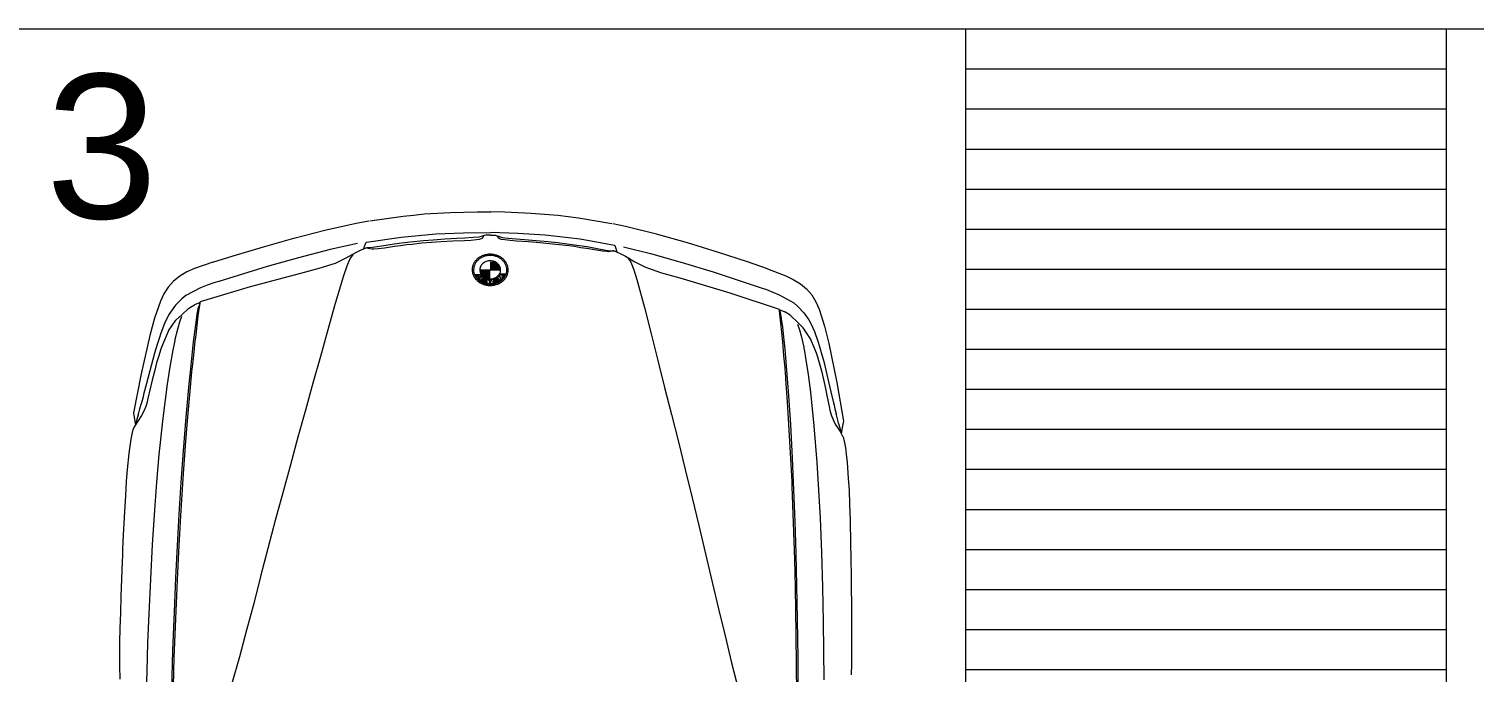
# Model space of a CAD drawing. Header units: inches. Extents: x 13 to 261, y -112 to -47.
# Drawn here: x 51.012 to 54.62, y -95.333 to -93.727 of the extents above; entities that cross this region are included whole.
import ezdxf

# ---------------------------------------------------------------- set-up
doc = ezdxf.new("R2010")
doc.units = ezdxf.units.IN
doc.header["$MEASUREMENT"] = 0
for name, color, linetype, lineweight in [('AUTOS', 6, 'Continuous', 20), ('CAJONES', 3, 'Continuous', 20), ('TEXTOS', 124, 'Continuous', 30)]:
    doc.layers.add(name, color=color, linetype=linetype, lineweight=lineweight)
doc.styles.add('TEXTOS', font='ARIALUNI.TTF', dxfattribs={"height": 0.36})

msp = doc.modelspace()

# ---------------------------------------------------------------- linework, layer by layer
at = {"layer": 'AUTOS', "linetype": 'Continuous'}
for p, q in [((51.7508, -94.2296), (51.829, -94.212)), ((51.829, -94.212), (51.8606, -94.2064)), ((51.8631, -94.2059), (51.9462, -94.1944)), ((51.9462, -94.1944), (51.9723, -94.1918)), ((51.9723, -94.1918), (51.9983, -94.1891)), ((51.9983, -94.1891), (52.0648, -94.1854)), ((52.0648, -94.1854), (52.1314, -94.1837)), ((52.1314, -94.1837), (52.1654, -94.1841)), ((52.1994, -94.1845), (52.1654, -94.1841)), ((52.2658, -94.1878), (52.1994, -94.1845)), ((52.3323, -94.1931), (52.2658, -94.1878)), ((52.3582, -94.1964), (52.3323, -94.1931)), ((52.3842, -94.1998), (52.3582, -94.1964)), ((52.467, -94.2133), (52.3842, -94.1998)), ((52.501, -94.2202), (52.4695, -94.2138)), ((51.5973, -94.2707), (51.673, -94.2491)), ((51.673, -94.2491), (51.7508, -94.2296)), ((51.8549, -94.2598), (51.9411, -94.2469)), ((51.9411, -94.2469), (52.0282, -94.2389)), ((52.0505, -94.2522), (52.021, -94.2544)), ((52.0282, -94.2389), (52.0967, -94.2358)), ((52.0801, -94.2506), (52.0505, -94.2522)), ((52.1006, -94.2493), (52.0801, -94.2506)), ((52.0967, -94.2358), (52.1647, -94.2351)), ((52.1211, -94.2481), (52.1006, -94.2493)), ((52.1155, -94.2545), (52.129, -94.2532)), ((52.1351, -94.2467), (52.1211, -94.2481)), ((52.129, -94.2532), (52.137, -94.2523)), ((52.1411, -94.2453), (52.1351, -94.2467)), ((52.137, -94.2523), (52.1421, -94.2503)), ((52.1441, -94.2443), (52.1411, -94.2453)), ((52.1421, -94.2503), (52.1456, -94.2484)), ((52.1456, -94.2439), (52.1441, -94.2443)), ((52.1466, -94.2439), (52.1456, -94.2439)), ((52.1456, -94.2484), (52.1461, -94.2464)), ((52.1491, -94.2429), (52.1461, -94.2439)), ((52.1461, -94.2464), (52.1466, -94.2454)), ((52.1466, -94.2444), (52.1466, -94.2439)), ((52.1466, -94.2454), (52.1466, -94.2444)), ((52.1527, -94.242), (52.1491, -94.2429)), ((52.1562, -94.242), (52.1527, -94.242)), ((52.1607, -94.242), (52.1562, -94.242)), ((52.1647, -94.2421), (52.1607, -94.242)), ((52.2327, -94.2374), (52.1647, -94.2351)), ((52.1647, -94.2421), (52.1687, -94.2421)), ((52.1687, -94.2421), (52.1732, -94.2422)), ((52.1732, -94.2422), (52.1767, -94.2422)), ((52.1767, -94.2422), (52.1801, -94.2433)), ((52.1801, -94.2433), (52.1831, -94.2443)), ((52.1826, -94.2448), (52.1826, -94.2443)), ((52.1826, -94.2443), (52.1836, -94.2443)), ((52.1826, -94.2458), (52.1826, -94.2448)), ((52.1831, -94.2468), (52.1826, -94.2458)), ((52.1836, -94.2488), (52.1831, -94.2468)), ((52.1836, -94.2443), (52.1851, -94.2448)), ((52.1871, -94.2509), (52.1836, -94.2488)), ((52.1851, -94.2448), (52.1881, -94.2459)), ((52.192, -94.2529), (52.1871, -94.2509)), ((52.1881, -94.2459), (52.1941, -94.2475)), ((52.2, -94.254), (52.192, -94.2529)), ((52.1941, -94.2475), (52.2081, -94.2491)), ((52.2135, -94.2557), (52.2, -94.254)), ((52.2081, -94.2491), (52.2286, -94.2509)), ((52.2286, -94.2509), (52.249, -94.2526)), ((52.3012, -94.2423), (52.2327, -94.2374)), ((52.249, -94.2526), (52.2785, -94.255)), ((52.3881, -94.2523), (52.3012, -94.2423)), ((52.4739, -94.2674), (52.3881, -94.2523)), ((52.5787, -94.2396), (52.501, -94.2202)), ((52.656, -94.2611), (52.5787, -94.2396)), ((51.522, -94.2933), (51.5973, -94.2707)), ((51.7642, -94.2777), (51.6849, -94.2983)), ((51.8324, -94.2629), (51.7642, -94.2777)), ((51.8271, -94.2865), (51.8029, -94.2997)), ((51.821, -94.2899), (51.8129, -94.3008)), ((51.8402, -94.2797), (51.8271, -94.2865)), ((51.8553, -94.2738), (51.8402, -94.2797)), ((51.8475, -94.2768), (51.8524, -94.2633)), ((51.8524, -94.2633), (51.8534, -94.2613)), ((51.8534, -94.2613), (51.8549, -94.2598)), ((51.8553, -94.2738), (51.8558, -94.2738)), ((51.8573, -94.2739), (51.8553, -94.2738)), ((51.8558, -94.2738), (51.8573, -94.2739)), ((51.8633, -94.2734), (51.8573, -94.2739)), ((51.8573, -94.2739), (51.8592, -94.2744)), ((51.8592, -94.2744), (51.8632, -94.2749)), ((51.8632, -94.2749), (51.8687, -94.276)), ((51.8758, -94.2721), (51.8633, -94.2734)), ((51.8687, -94.276), (51.8732, -94.2761)), ((51.8732, -94.2761), (51.8842, -94.2752)), ((51.8978, -94.2689), (51.8758, -94.2721)), ((51.8842, -94.2752), (51.8993, -94.2734)), ((51.9234, -94.2647), (51.8978, -94.2689)), ((51.8993, -94.2734), (51.9248, -94.2697)), ((51.9489, -94.2615), (51.9234, -94.2647)), ((51.9248, -94.2697), (51.9398, -94.2679)), ((51.9398, -94.2679), (51.9544, -94.2655)), ((51.9729, -94.2588), (51.9489, -94.2615)), ((51.9544, -94.2655), (51.9689, -94.2642)), ((51.9689, -94.2642), (51.9929, -94.2615)), ((51.997, -94.2561), (51.9729, -94.2588)), ((51.9929, -94.2615), (52.0169, -94.2598)), ((52.021, -94.2544), (51.997, -94.2561)), ((52.0169, -94.2598), (52.041, -94.2581)), ((52.041, -94.2581), (52.07, -94.2564)), ((52.07, -94.2564), (52.0995, -94.2553)), ((52.0995, -94.2553), (52.1155, -94.2545)), ((52.2295, -94.2569), (52.2135, -94.2557)), ((52.259, -94.2587), (52.2295, -94.2569)), ((52.2879, -94.2611), (52.259, -94.2587)), ((52.2785, -94.255), (52.308, -94.2578)), ((52.3119, -94.2634), (52.2879, -94.2611)), ((52.308, -94.2578), (52.332, -94.2601)), ((52.3359, -94.2657), (52.3119, -94.2634)), ((52.332, -94.2601), (52.3559, -94.2634)), ((52.3598, -94.269), (52.3359, -94.2657)), ((52.3559, -94.2634), (52.3799, -94.2667)), ((52.3743, -94.2706), (52.3598, -94.269)), ((52.3888, -94.2733), (52.3743, -94.2706)), ((52.3799, -94.2667), (52.4053, -94.2705)), ((52.4038, -94.2755), (52.3888, -94.2733)), ((52.4292, -94.2798), (52.4038, -94.2755)), ((52.4053, -94.2705), (52.4308, -94.2753)), ((52.4442, -94.282), (52.4292, -94.2798)), ((52.4308, -94.2753), (52.4527, -94.2791)), ((52.4552, -94.2831), (52.4442, -94.282)), ((52.4527, -94.2791), (52.4652, -94.2808)), ((52.4597, -94.2832), (52.4552, -94.2831)), ((52.4652, -94.2823), (52.4597, -94.2832)), ((52.4652, -94.2808), (52.4712, -94.2813)), ((52.4692, -94.2818), (52.4652, -94.2823)), ((52.4712, -94.2813), (52.4692, -94.2818)), ((52.4727, -94.2813), (52.4712, -94.2813)), ((52.4712, -94.2813), (52.4732, -94.2813)), ((52.4732, -94.2813), (52.4727, -94.2813)), ((52.4732, -94.2813), (52.4881, -94.2875)), ((52.4754, -94.2689), (52.4739, -94.2674)), ((52.4763, -94.2709), (52.4754, -94.2689)), ((52.4809, -94.2845), (52.4763, -94.2709)), ((52.4881, -94.2875), (52.501, -94.2947)), ((52.4963, -94.2709), (52.5641, -94.2875)), ((52.5641, -94.2875), (52.6429, -94.3099)), ((52.7312, -94.2845), (52.656, -94.2611)), ((52.8059, -94.3089), (52.7312, -94.2845)), ((51.4251, -94.3256), (51.4065, -94.3339)), ((51.4713, -94.3092), (51.4251, -94.3256)), ((51.4713, -94.3092), (51.522, -94.2933)), ((51.6067, -94.3203), (51.4862, -94.3574)), ((51.6849, -94.2983), (51.6067, -94.3203)), ((51.7361, -94.3254), (51.69, -94.3373)), ((51.7763, -94.3124), (51.7361, -94.3254)), ((51.8029, -94.2997), (51.7763, -94.3124)), ((51.8052, -94.3197), (51.7969, -94.3436)), ((51.8129, -94.3008), (51.8052, -94.3197)), ((52.1636, -94.326), (52.1874, -94.3263)), ((52.1637, -94.3182), (52.1845, -94.3184)), ((52.1637, -94.3195), (52.1852, -94.3198)), ((52.1637, -94.3208), (52.1859, -94.3211)), ((52.1637, -94.3221), (52.1864, -94.3224)), ((52.1637, -94.3234), (52.1869, -94.3237)), ((52.1637, -94.3247), (52.1872, -94.325)), ((52.1638, -94.3091), (52.1721, -94.3092)), ((52.1638, -94.3104), (52.1754, -94.3105)), ((52.1638, -94.3117), (52.1777, -94.3119)), ((52.1638, -94.313), (52.1796, -94.3132)), ((52.1638, -94.3143), (52.1811, -94.3145)), ((52.1638, -94.3156), (52.1824, -94.3158)), ((52.1638, -94.3169), (52.1835, -94.3171)), ((52.501, -94.2947), (52.5249, -94.3085)), ((52.5071, -94.2982), (52.5149, -94.3094)), ((52.5149, -94.3094), (52.5221, -94.3284)), ((52.5249, -94.3085), (52.5512, -94.3218)), ((52.5512, -94.3218), (52.5911, -94.3358)), ((52.6429, -94.3099), (52.7206, -94.3339)), ((52.8562, -94.326), (52.8059, -94.3089)), ((52.8562, -94.326), (52.902, -94.3436)), ((51.3727, -94.357), (51.3595, -94.3718)), ((51.3884, -94.3447), (51.3727, -94.357)), ((51.4065, -94.3339), (51.3884, -94.3447)), ((51.4732, -94.3612), (51.4566, -94.367)), ((51.4862, -94.3574), (51.4732, -94.3612)), ((51.69, -94.3373), (51.564, -94.3713)), ((51.7969, -94.3436), (51.7761, -94.4129)), ((52.1242, -94.3398), (52.1374, -94.34)), ((52.1247, -94.3411), (52.1355, -94.3413)), ((52.1253, -94.3424), (52.1336, -94.3425)), ((52.126, -94.3437), (52.1317, -94.3438)), ((52.1267, -94.345), (52.1298, -94.3451)), ((52.1276, -94.3464), (52.129, -94.3464)), ((52.1285, -94.3477), (52.1302, -94.3477)), ((52.1286, -94.3459), (52.1387, -94.3391)), ((52.1348, -94.3528), (52.1286, -94.3459)), ((52.1295, -94.349), (52.1314, -94.349)), ((52.1306, -94.3503), (52.1326, -94.3503)), ((52.1318, -94.3516), (52.1338, -94.3516)), ((52.1331, -94.3529), (52.135, -94.3529)), ((52.1352, -94.3461), (52.1336, -94.3472)), ((52.1336, -94.3472), (52.136, -94.3498)), ((52.1341, -94.3477), (52.1367, -94.3478)), ((52.1346, -94.3542), (52.1557, -94.3545)), ((52.1347, -94.3464), (52.1355, -94.3465)), ((52.1376, -94.3488), (52.1352, -94.3461)), ((52.1353, -94.349), (52.1378, -94.3491)), ((52.136, -94.3498), (52.136, -94.3498)), ((52.1362, -94.3556), (52.1557, -94.3558)), ((52.1373, -94.3447), (52.1389, -94.3436)), ((52.14, -94.3476), (52.1373, -94.3447)), ((52.1377, -94.3283), (52.1896, -94.3289)), ((52.1378, -94.3452), (52.1404, -94.3452)), ((52.138, -94.3569), (52.1558, -94.3571)), ((52.1385, -94.3439), (52.1392, -94.3439)), ((52.1387, -94.3391), (52.1452, -94.3463)), ((52.1389, -94.3436), (52.1416, -94.3465)), ((52.139, -94.3465), (52.1416, -94.3465)), ((52.1395, -94.34), (52.1413, -94.34)), ((52.1397, -94.3296), (52.1636, -94.3299)), ((52.1398, -94.3309), (52.1636, -94.3312)), ((52.14, -94.3322), (52.1636, -94.3325)), ((52.14, -94.353), (52.1556, -94.3532)), ((52.1401, -94.3582), (52.1558, -94.3584)), ((52.1403, -94.3478), (52.1413, -94.3478)), ((52.1404, -94.3335), (52.1635, -94.3338)), ((52.1407, -94.3413), (52.1423, -94.3413)), ((52.1408, -94.3348), (52.1635, -94.3351)), ((52.1408, -94.3517), (52.1556, -94.3519)), ((52.1413, -94.3361), (52.1635, -94.3364)), ((52.1419, -94.3426), (52.1434, -94.3426)), ((52.142, -94.3374), (52.1635, -94.3377)), ((52.1425, -94.3595), (52.1558, -94.3597)), ((52.1428, -94.3387), (52.1635, -94.339)), ((52.1431, -94.3439), (52.1447, -94.344)), ((52.1437, -94.3401), (52.1635, -94.3403)), ((52.1443, -94.3453), (52.1463, -94.3453)), ((52.1448, -94.3414), (52.1635, -94.3416)), ((52.145, -94.3505), (52.1585, -94.3506)), ((52.1454, -94.3466), (52.1481, -94.3466)), ((52.1454, -94.3609), (52.1559, -94.361)), ((52.1458, -94.3492), (52.1535, -94.3493)), ((52.146, -94.3479), (52.1504, -94.3479)), ((52.1461, -94.3427), (52.1634, -94.3429)), ((52.1476, -94.344), (52.1634, -94.3442)), ((52.1489, -94.3622), (52.1559, -94.3623)), ((52.1495, -94.3453), (52.1634, -94.3455)), ((52.1519, -94.3467), (52.1634, -94.3468)), ((52.1551, -94.348), (52.1634, -94.3481)), ((52.1559, -94.3627), (52.1556, -94.3515)), ((52.1556, -94.3515), (52.1598, -94.3521)), ((52.1584, -94.3519), (52.1682, -94.352)), ((52.1598, -94.3521), (52.1599, -94.3566)), ((52.1598, -94.3532), (52.1613, -94.3533)), ((52.1598, -94.3545), (52.1608, -94.3546)), ((52.1599, -94.3566), (52.1618, -94.3521)), ((52.1599, -94.3558), (52.1602, -94.3559)), ((52.1633, -94.3556), (52.1602, -94.3632)), ((52.161, -94.3611), (52.1654, -94.3611)), ((52.1616, -94.3598), (52.1649, -94.3598)), ((52.1618, -94.3521), (52.1648, -94.3521)), ((52.1621, -94.3585), (52.1644, -94.3585)), ((52.1626, -94.3572), (52.1639, -94.3572)), ((52.1632, -94.3559), (52.1634, -94.3559)), ((52.1662, -94.3632), (52.1633, -94.3556)), ((52.1636, -94.3273), (52.1875, -94.3276)), ((52.1636, -94.3286), (52.1876, -94.3289)), ((52.1648, -94.3521), (52.1666, -94.3567)), ((52.1653, -94.3533), (52.1668, -94.3533)), ((52.1658, -94.3546), (52.1667, -94.3546)), ((52.1663, -94.3559), (52.1667, -94.3559)), ((52.1666, -94.3567), (52.1669, -94.3522)), ((52.1669, -94.3522), (52.1711, -94.3517)), ((52.1681, -94.3507), (52.1844, -94.3509)), ((52.1711, -94.3517), (52.1705, -94.3629)), ((52.1706, -94.3599), (52.1839, -94.36)), ((52.1706, -94.3612), (52.181, -94.3613)), ((52.1707, -94.3586), (52.1864, -94.3588)), ((52.1708, -94.356), (52.1903, -94.3562)), ((52.1708, -94.3573), (52.1885, -94.3575)), ((52.1709, -94.3547), (52.1878, -94.3549)), ((52.171, -94.3534), (52.1867, -94.3536)), ((52.1711, -94.3521), (52.1855, -94.3523)), ((52.1732, -94.3495), (52.1833, -94.3496)), ((52.1763, -94.3482), (52.1821, -94.3483)), ((52.1786, -94.347), (52.1813, -94.347)), ((52.1805, -94.3457), (52.1829, -94.3457)), ((52.1811, -94.3471), (52.184, -94.3449)), ((52.1887, -94.356), (52.1811, -94.3471)), ((52.1821, -94.3444), (52.1875, -94.3445)), ((52.1835, -94.3431), (52.1864, -94.3432)), ((52.184, -94.3449), (52.1899, -94.3473)), ((52.1846, -94.3418), (52.1866, -94.3419)), ((52.1856, -94.3406), (52.1875, -94.3406)), ((52.186, -94.3427), (52.188, -94.3399)), ((52.1899, -94.3473), (52.186, -94.3427)), ((52.1861, -94.3458), (52.1886, -94.3458)), ((52.1865, -94.3393), (52.2032, -94.3395)), ((52.1872, -94.338), (52.2037, -94.3382)), ((52.188, -94.3399), (52.1995, -94.3446)), ((52.1918, -94.3536), (52.1887, -94.356)), ((52.1936, -94.3522), (52.1888, -94.3502)), ((52.1888, -94.3502), (52.1918, -94.3536)), ((52.1894, -94.3471), (52.1897, -94.3471)), ((52.1895, -94.351), (52.1909, -94.351)), ((52.1897, -94.3406), (52.2027, -94.3408)), ((52.1901, -94.3549), (52.192, -94.3549)), ((52.1907, -94.3523), (52.1949, -94.3524)), ((52.1918, -94.3536), (52.1935, -94.3537)), ((52.193, -94.3419), (52.2022, -94.3421)), ((52.1974, -94.3477), (52.193, -94.3459)), ((52.193, -94.3459), (52.1961, -94.3495)), ((52.1961, -94.3495), (52.1936, -94.3522)), ((52.1941, -94.3472), (52.1962, -94.3472)), ((52.1947, -94.3511), (52.1961, -94.3511)), ((52.1952, -94.3485), (52.1983, -94.3485)), ((52.1959, -94.3498), (52.1972, -94.3498)), ((52.1963, -94.3433), (52.2015, -94.3434)), ((52.1995, -94.3446), (52.1974, -94.3477)), ((52.1977, -94.3472), (52.1992, -94.3472)), ((52.1986, -94.3459), (52.2001, -94.3459)), ((52.1995, -94.3446), (52.2009, -94.3446)), ((52.5221, -94.3284), (52.5298, -94.3525)), ((52.5298, -94.3525), (52.549, -94.4223)), ((52.5911, -94.3358), (52.6369, -94.3488)), ((52.6369, -94.3488), (52.762, -94.3859)), ((52.7206, -94.3339), (52.8401, -94.3738)), ((52.902, -94.3436), (52.9204, -94.3523)), ((52.9204, -94.3523), (52.9382, -94.3635)), ((51.3488, -94.3887), (51.3401, -94.4071)), ((51.3595, -94.3718), (51.3488, -94.3887)), ((51.4038, -94.3929), (51.3937, -94.4012)), ((51.4405, -94.3733), (51.4038, -94.3929)), ((51.564, -94.3713), (51.4396, -94.4088)), ((51.4566, -94.367), (51.4405, -94.3733)), ((52.154, -94.3636), (52.1724, -94.3638)), ((52.1602, -94.3632), (52.1559, -94.3627)), ((52.1605, -94.3624), (52.1659, -94.3624)), ((52.1705, -94.3629), (52.1662, -94.3632)), ((52.1705, -94.3625), (52.1775, -94.3626)), ((52.762, -94.3859), (52.8855, -94.4264)), ((52.8401, -94.3738), (52.8531, -94.378)), ((52.8531, -94.378), (52.8695, -94.3842)), ((52.8695, -94.3842), (52.8854, -94.3909)), ((52.8854, -94.3909), (52.9217, -94.4113)), ((52.9382, -94.3635), (52.9536, -94.3762)), ((52.9536, -94.3762), (52.9664, -94.3913)), ((52.9664, -94.3913), (52.9767, -94.4085)), ((51.3401, -94.4071), (51.3256, -94.4489)), ((51.3653, -94.4339), (51.3607, -94.4418)), ((51.378, -94.4166), (51.3653, -94.4339)), ((51.3937, -94.4012), (51.378, -94.4166)), ((51.3941, -94.4398), (51.4104, -94.425)), ((51.4104, -94.425), (51.4149, -94.4215)), ((51.4149, -94.4215), (51.4255, -94.4156)), ((51.4396, -94.4098), (51.4255, -94.4156)), ((51.4322, -94.4392), (51.4344, -94.4262)), ((51.4344, -94.4262), (51.4359, -94.4203)), ((51.4347, -94.4437), (51.4379, -94.4218)), ((51.438, -94.4138), (51.4359, -94.4203)), ((51.4379, -94.4218), (51.439, -94.4128)), ((51.4396, -94.4098), (51.438, -94.4138)), ((51.439, -94.4128), (51.4396, -94.4088)), ((51.7761, -94.4129), (51.7583, -94.4787)), ((52.549, -94.4223), (52.5652, -94.4885)), ((52.8859, -94.4304), (52.8855, -94.4264)), ((52.8855, -94.4274), (52.8994, -94.4335)), ((52.8855, -94.4274), (52.8869, -94.4314)), ((52.8868, -94.4394), (52.8859, -94.4304)), ((52.8869, -94.4314), (52.8888, -94.4379)), ((52.9098, -94.4397), (52.8994, -94.4335)), ((52.9217, -94.4113), (52.9316, -94.4199)), ((52.9316, -94.4199), (52.9469, -94.4356)), ((52.9767, -94.4085), (52.985, -94.4271)), ((52.985, -94.4271), (52.9985, -94.4692)), ((51.3256, -94.4489), (51.3141, -94.4923)), ((51.3504, -94.4627), (51.3411, -94.4871)), ((51.3607, -94.4418), (51.3504, -94.4627)), ((51.3602, -94.4813), (51.379, -94.4541)), ((51.379, -94.4541), (51.3941, -94.4398)), ((51.388, -94.4592), (51.3833, -94.4741)), ((51.3931, -94.4452), (51.388, -94.4592)), ((51.4267, -94.4787), (51.43, -94.4532)), ((51.4291, -94.4907), (51.4347, -94.4437)), ((51.43, -94.4532), (51.4322, -94.4392)), ((52.8896, -94.4614), (52.8868, -94.4394)), ((52.8903, -94.4439), (52.8888, -94.4379)), ((52.894, -94.5085), (52.8896, -94.4614)), ((52.8921, -94.4569), (52.8903, -94.4439)), ((52.8939, -94.471), (52.8921, -94.4569)), ((52.9143, -94.4432), (52.9098, -94.4397)), ((52.9302, -94.4585), (52.9143, -94.4432)), ((52.9449, -94.4731), (52.9302, -94.4585)), ((52.931, -94.4639), (52.9359, -94.478)), ((52.9469, -94.4356), (52.9592, -94.4533)), ((52.9592, -94.4533), (52.9636, -94.4613)), ((52.9636, -94.4613), (52.9733, -94.4824)), ((52.9985, -94.4692), (53.0089, -94.5129)), ((51.3141, -94.4923), (51.2919, -94.5885)), ((51.337, -94.5001), (51.3323, -94.515)), ((51.3411, -94.4871), (51.337, -94.5001)), ((51.3597, -94.4823), (51.3453, -94.5157)), ((51.3602, -94.4813), (51.3597, -94.4823)), ((51.3759, -94.505), (51.3743, -94.513)), ((51.3764, -94.5025), (51.3759, -94.505)), ((51.3833, -94.4741), (51.3764, -94.5025)), ((51.3764, -94.5025), (51.3764, -94.5025)), ((51.4229, -94.5086), (51.4267, -94.4787)), ((51.4263, -94.5137), (51.4291, -94.4907)), ((51.7583, -94.4787), (51.74, -94.545)), ((52.5652, -94.4885), (52.5819, -94.5552)), ((52.8966, -94.4965), (52.8939, -94.471)), ((52.8998, -94.5265), (52.8966, -94.4965)), ((52.9359, -94.478), (52.9402, -94.493)), ((52.9402, -94.493), (52.9463, -94.5216)), ((52.9631, -94.5008), (52.9449, -94.4731)), ((52.9631, -94.5008), (52.9636, -94.5018)), ((52.9636, -94.5018), (52.9772, -94.5355)), ((52.9733, -94.4824), (52.982, -94.507)), ((51.3255, -94.5369), (51.3056, -94.6122)), ((51.3323, -94.515), (51.3255, -94.5369)), ((51.3401, -94.5296), (51.3359, -94.5431)), ((51.3406, -94.5281), (51.3401, -94.5296)), ((51.3453, -94.5157), (51.3406, -94.5281)), ((51.3711, -94.5295), (51.3636, -94.5709)), ((51.3743, -94.513), (51.3711, -94.5295)), ((51.415, -94.583), (51.4229, -94.5086)), ((51.4218, -94.5556), (51.4235, -94.5406)), ((51.4235, -94.5406), (51.4252, -94.5256)), ((51.4252, -94.5256), (51.4263, -94.5137)), ((52.8962, -94.5315), (52.894, -94.5085)), ((52.8971, -94.5435), (52.8962, -94.5315)), ((52.9059, -94.6011), (52.8998, -94.5265)), ((52.9463, -94.5216), (52.9463, -94.5216)), ((52.9463, -94.5216), (52.9468, -94.5241)), ((52.9468, -94.5241), (52.9482, -94.5321)), ((52.9482, -94.5321), (52.951, -94.5487)), ((52.9772, -94.5355), (52.9815, -94.548)), ((52.982, -94.507), (52.9858, -94.5201)), ((52.9858, -94.5201), (52.9902, -94.5351)), ((52.9902, -94.5351), (52.9964, -94.5572)), ((53.0089, -94.5129), (53.0288, -94.6096)), ((51.3307, -94.5605), (51.325, -94.5824)), ((51.3359, -94.5431), (51.3307, -94.5605)), ((51.3636, -94.5709), (51.3571, -94.6143)), ((51.419, -94.5836), (51.4195, -94.5766)), ((51.4195, -94.5766), (51.4201, -94.5706)), ((51.4201, -94.5706), (51.4218, -94.5556)), ((51.74, -94.545), (51.7211, -94.6117)), ((52.5819, -94.5552), (52.5991, -94.6224)), ((52.8984, -94.5585), (52.8971, -94.5435)), ((52.8997, -94.5736), (52.8984, -94.5585)), ((52.901, -94.5886), (52.8997, -94.5736)), ((52.951, -94.5487), (52.9575, -94.5903)), ((52.9815, -94.548), (52.982, -94.5495)), ((52.982, -94.5495), (52.9858, -94.5631)), ((52.9858, -94.5631), (52.9906, -94.5807)), ((52.9964, -94.5572), (53.0145, -94.6329)), ((51.2919, -94.5885), (51.2727, -94.6853)), ((51.3056, -94.6122), (51.2983, -94.6401)), ((51.3197, -94.6044), (51.3155, -94.6218)), ((51.325, -94.5824), (51.3197, -94.6044)), ((51.3571, -94.6143), (51.3461, -94.6987)), ((51.4041, -94.6964), (51.4121, -94.6135)), ((51.4121, -94.6135), (51.415, -94.583)), ((51.4133, -94.6405), (51.419, -94.5836)), ((51.7211, -94.6117), (51.7023, -94.679)), ((52.9014, -94.5946), (52.901, -94.5886)), ((52.9018, -94.6016), (52.9014, -94.5946)), ((52.9062, -94.6586), (52.9018, -94.6016)), ((52.908, -94.6317), (52.9059, -94.6011)), ((52.9575, -94.5903), (52.963, -94.6338)), ((52.9906, -94.5807), (52.9958, -94.6027)), ((52.9958, -94.6027), (53.0006, -94.6248)), ((53.0288, -94.6096), (53.0456, -94.7068)), ((51.2967, -94.6456), (51.2946, -94.6546)), ((51.2983, -94.6401), (51.2967, -94.6456)), ((51.3155, -94.6218), (51.3081, -94.6532)), ((51.4086, -94.6959), (51.4133, -94.6405)), ((52.5991, -94.6224), (52.6163, -94.6901)), ((52.914, -94.7147), (52.908, -94.6317)), ((52.963, -94.6338), (52.9719, -94.7184)), ((53.0006, -94.6248), (53.0044, -94.6423)), ((53.0044, -94.6423), (53.011, -94.6739)), ((53.0145, -94.6329), (53.0211, -94.661)), ((51.2727, -94.6853), (51.2741, -94.6923)), ((51.2846, -94.6914), (51.2862, -94.686)), ((51.2862, -94.686), (51.2888, -94.676)), ((51.2888, -94.676), (51.2904, -94.67)), ((51.2904, -94.67), (51.2914, -94.667)), ((51.2946, -94.6546), (51.2914, -94.666)), ((51.2914, -94.667), (51.2914, -94.666)), ((51.2977, -94.6836), (51.2931, -94.6925)), ((51.3034, -94.6697), (51.2977, -94.6836)), ((51.307, -94.6587), (51.3034, -94.6697)), ((51.3081, -94.6532), (51.307, -94.6587)), ((51.7023, -94.679), (51.6835, -94.7463)), ((52.9095, -94.7142), (52.9062, -94.6586)), ((53.011, -94.6739), (53.0119, -94.6794)), ((53.0119, -94.6794), (53.0153, -94.6905)), ((53.0211, -94.661), (53.0226, -94.6665)), ((53.0226, -94.6665), (53.0245, -94.6756)), ((53.0245, -94.6756), (53.0273, -94.6871)), ((53.0273, -94.6881), (53.0273, -94.6871)), ((51.2738, -94.7223), (51.2727, -94.7243)), ((51.2804, -94.7114), (51.2738, -94.7223)), ((51.2741, -94.6923), (51.2755, -94.7013)), ((51.2755, -94.7013), (51.2778, -94.7157)), ((51.281, -94.7019), (51.2779, -94.7154)), ((51.2855, -94.704), (51.2804, -94.7114)), ((51.2846, -94.6914), (51.281, -94.7019)), ((51.2931, -94.6925), (51.2855, -94.704)), ((51.3461, -94.6987), (51.3364, -94.7901)), ((51.3976, -94.7803), (51.4041, -94.6964)), ((51.4027, -94.7669), (51.4086, -94.6959)), ((52.6163, -94.6901), (52.6334, -94.7578)), ((52.9136, -94.7852), (52.9095, -94.7142)), ((52.9185, -94.7988), (52.914, -94.7147)), ((52.9719, -94.7184), (52.9793, -94.81)), ((53.0153, -94.6905), (53.0206, -94.7045)), ((53.0206, -94.7045), (53.025, -94.7136)), ((53.025, -94.7136), (53.0324, -94.7252)), ((53.0283, -94.6911), (53.0273, -94.6881)), ((53.0297, -94.6971), (53.0283, -94.6911)), ((53.0321, -94.7072), (53.0297, -94.6971)), ((53.0335, -94.7127), (53.0321, -94.7072)), ((53.0335, -94.7127), (53.0369, -94.7232)), ((53.0424, -94.7228), (53.0397, -94.7371)), ((53.044, -94.7138), (53.0424, -94.7228)), ((53.0456, -94.7068), (53.044, -94.7138)), ((51.2659, -94.7512), (51.2626, -94.7747)), ((51.2707, -94.7308), (51.2659, -94.7512)), ((51.2712, -94.7288), (51.2707, -94.7308)), ((51.2717, -94.7268), (51.2712, -94.7288)), ((51.2727, -94.7243), (51.2717, -94.7268)), ((51.2717, -94.7268), (51.2717, -94.7268)), ((51.6835, -94.7463), (51.6647, -94.8156)), ((52.6334, -94.7578), (52.6506, -94.8275)), ((53.0324, -94.7252), (53.0373, -94.7327)), ((53.0369, -94.7232), (53.0396, -94.7368)), ((53.0373, -94.7327), (53.0436, -94.7438)), ((53.0436, -94.7438), (53.0446, -94.7458)), ((53.0446, -94.7458), (53.0456, -94.7483)), ((53.0456, -94.7483), (53.0456, -94.7483)), ((53.0456, -94.7483), (53.0461, -94.7503)), ((53.0461, -94.7503), (53.0465, -94.7523)), ((53.0465, -94.7523), (53.0508, -94.7729)), ((51.261, -94.7872), (51.257, -94.8276)), ((51.2626, -94.7747), (51.261, -94.7872)), ((51.3364, -94.7901), (51.3306, -94.859)), ((51.3921, -94.8593), (51.3976, -94.7803)), ((51.3974, -94.8383), (51.4027, -94.7669)), ((52.9173, -94.8568), (52.9136, -94.7852)), ((53.0508, -94.7729), (53.0535, -94.7964)), ((51.257, -94.8276), (51.2546, -94.8566)), ((51.6647, -94.8156), (51.6458, -94.8853)), ((52.6506, -94.8275), (52.6677, -94.8978)), ((52.922, -94.8778), (52.9185, -94.7988)), ((52.9793, -94.81), (52.9835, -94.8791)), ((53.0535, -94.7964), (53.0548, -94.809)), ((53.0548, -94.809), (53.0578, -94.8495)), ((51.2546, -94.8566), (51.2527, -94.8931)), ((51.3306, -94.859), (51.3253, -94.9285)), ((51.3871, -94.9387), (51.3921, -94.8593)), ((51.3911, -94.9418), (51.3967, -94.8508)), ((51.3967, -94.8508), (51.3974, -94.8383)), ((52.9176, -94.8693), (52.9173, -94.8568)), ((53.0578, -94.8495), (53.0595, -94.8785)), ((51.2527, -94.8931), (51.2502, -94.932)), ((51.6458, -94.8853), (51.627, -94.9546)), ((52.6677, -94.8978), (52.6849, -94.9675)), ((52.921, -94.9603), (52.9176, -94.8693)), ((52.925, -94.9574), (52.922, -94.8778)), ((52.9835, -94.8791), (52.9871, -94.9486)), ((53.0595, -94.8785), (53.0606, -94.915)), ((51.2502, -94.932), (51.2475, -94.9905)), ((51.3253, -94.9285), (51.3197, -95.0144)), ((51.3827, -95.0182), (51.3871, -94.9387)), ((53.0606, -94.915), (53.0621, -94.9541)), ((51.386, -95.0332), (51.3911, -94.9418)), ((51.627, -94.9546), (51.6086, -95.0244)), ((52.6849, -94.9675), (52.7015, -95.0377)), ((52.9239, -95.0519), (52.921, -94.9603)), ((52.9276, -95.0369), (52.925, -94.9574)), ((52.9871, -94.9486), (52.9906, -95.0347)), ((53.0621, -94.9541), (53.0634, -95.0126)), ((51.2475, -94.9905), (51.2456, -95.0265)), ((51.2454, -95.042), (51.2447, -95.057)), ((51.2456, -95.0265), (51.2454, -95.042)), ((51.3197, -95.0144), (51.3152, -95.1008)), ((51.3787, -95.0981), (51.3827, -95.0182)), ((51.3827, -95.1027), (51.386, -95.0332)), ((51.6086, -95.0244), (51.5903, -95.0947)), ((52.7015, -95.0377), (52.7182, -95.1084)), ((52.9296, -95.117), (52.9276, -95.0369)), ((52.9906, -95.0347), (52.993, -95.1212)), ((53.0634, -95.0126), (53.0644, -95.0486)), ((51.2447, -95.057), (51.2432, -95.101)), ((52.9255, -95.1214), (52.9239, -95.0519)), ((53.0644, -95.0486), (53.0642, -95.0641)), ((53.0642, -95.0641), (53.0646, -95.0791)), ((53.0646, -95.0791), (53.065, -95.1231)), ((51.2432, -95.101), (51.2416, -95.1435)), ((51.3152, -95.1008), (51.3111, -95.1873)), ((51.3752, -95.1826), (51.3787, -95.0981)), ((51.3777, -95.2196), (51.3827, -95.1027)), ((51.5903, -95.0947), (51.573, -95.1615)), ((52.7182, -95.1084), (52.7339, -95.1756)), ((52.9311, -95.2015), (52.9296, -95.117)), ((51.2416, -95.1435), (51.2401, -95.1854)), ((52.9276, -95.2384), (52.9255, -95.1214)), ((52.993, -95.1212), (52.995, -95.2078)), ((53.065, -95.1231), (53.0655, -95.1656)), ((51.2401, -95.1854), (51.2392, -95.2234)), ((51.3111, -95.1873), (51.3082, -95.2598)), ((51.3715, -95.2795), (51.3752, -95.1826)), ((51.573, -95.1615), (51.5551, -95.2283)), ((52.7339, -95.1756), (52.75, -95.2428)), ((53.0655, -95.1656), (53.066, -95.2076)), ((51.2392, -95.2234), (51.2382, -95.2594)), ((51.3748, -95.2971), (51.3777, -95.2196)), ((51.5551, -95.2283), (51.5373, -95.2951)), ((52.9324, -95.2985), (52.9311, -95.2015)), ((52.995, -95.2078), (52.9961, -95.2803)), ((53.066, -95.2076), (53.066, -95.2456)), ((51.2382, -95.2594), (51.2379, -95.2894)), ((51.3082, -95.2598), (51.3059, -95.3317)), ((52.75, -95.2428), (52.7662, -95.31)), ((52.9287, -95.316), (52.9276, -95.2384)), ((53.066, -95.2456), (53.0661, -95.2816)), ((51.2379, -95.2894), (51.238, -95.3179)), ((51.3688, -95.3765), (51.3715, -95.2795)), ((51.3729, -95.3686), (51.3748, -95.2971)), ((51.5373, -95.2951), (51.5185, -95.3618)), ((52.9327, -95.3955), (52.9324, -95.2985)), ((52.9961, -95.2803), (52.9967, -95.3523)), ((53.0661, -95.2816), (53.0657, -95.3116)), ((51.238, -95.3179), (51.2386, -95.3509)), ((51.3059, -95.3317), (51.3035, -95.4037)), ((52.7662, -95.31), (52.7834, -95.3772)), ((52.9288, -95.3875), (52.9287, -95.316)), ((53.0657, -95.3116), (53.0649, -95.3401))]:
    msp.add_line(p, q, dxfattribs=at)
for centre, radius, start, end in [((52.1634, -94.3413), 0.0517, 89.2924, 99.0735), ((52.1635, -94.3413), 0.0517, 79.5346, 89.3158), ((52.1526, -94.3285), 0.034, 166.3574, 179.2837), ((52.1538, -94.3288), 0.0353, 153.7039, 166.3226), ((52.1535, -94.3285), 0.0314, 166.3574, 179.2837), ((52.1559, -94.3298), 0.0376, 141.5969, 153.6833), ((52.1546, -94.3288), 0.0326, 153.7039, 166.3226), ((52.1565, -94.3297), 0.0347, 141.5969, 153.6833), ((52.1584, -94.3318), 0.0408, 130.1381, 141.5924), ((52.1588, -94.3316), 0.0376, 130.1381, 141.5924), ((52.1607, -94.3345), 0.0443, 119.3067, 130.1465), ((52.1609, -94.334), 0.0409, 119.3067, 130.1465), ((52.1573, -94.3285), 0.0196, 166.3574, 179.2837), ((52.158, -94.3287), 0.0203, 153.7039, 166.3226), ((52.1623, -94.3374), 0.0476, 108.9961, 119.3233), ((52.1592, -94.3293), 0.0217, 141.5969, 153.6833), ((52.1624, -94.3367), 0.044, 108.9961, 119.3233), ((52.1606, -94.3304), 0.0235, 130.1381, 141.5924), ((52.1619, -94.332), 0.0256, 119.3067, 130.1465), ((52.1632, -94.3399), 0.0502, 99.0507, 109.017), ((52.1632, -94.339), 0.0464, 99.0507, 109.017), ((52.1629, -94.3337), 0.0275, 108.9961, 119.3233), ((52.1634, -94.3351), 0.029, 99.0507, 109.017), ((52.1635, -94.3403), 0.0477, 89.2924, 99.0735), ((52.1635, -94.3359), 0.0298, 89.2924, 99.0735), ((52.1635, -94.3359), 0.0298, 79.5346, 89.3158), ((52.1635, -94.3403), 0.0477, 79.5346, 89.3158), ((52.1637, -94.3351), 0.029, 69.5912, 79.5574), ((52.1637, -94.339), 0.0464, 69.5912, 79.5574), ((52.1637, -94.3399), 0.0502, 69.5912, 79.5574), ((52.1642, -94.3337), 0.0275, 59.2849, 69.6121), ((52.1652, -94.332), 0.0256, 48.4617, 59.3014), ((52.1646, -94.3367), 0.044, 59.2849, 69.6121), ((52.1647, -94.3374), 0.0476, 59.2849, 69.6121), ((52.1666, -94.3305), 0.0235, 37.0158, 48.47), ((52.168, -94.3294), 0.0217, 24.9248, 37.0112), ((52.1662, -94.3341), 0.0409, 48.4617, 59.3014), ((52.1692, -94.3288), 0.0203, 12.2856, 24.9042), ((52.1664, -94.3346), 0.0443, 48.4617, 59.3014), ((52.1699, -94.3287), 0.0196, 359.3244, 12.2508), ((52.1683, -94.3317), 0.0376, 37.0158, 48.47), ((52.1687, -94.3319), 0.0408, 37.0158, 48.47), ((52.1707, -94.3299), 0.0347, 24.9248, 37.0112), ((52.1712, -94.33), 0.0376, 24.9248, 37.0112), ((52.1726, -94.329), 0.0326, 12.2856, 24.9042), ((52.1738, -94.3287), 0.0314, 359.3244, 12.2508), ((52.1734, -94.329), 0.0353, 12.2856, 24.9042), ((52.1746, -94.3287), 0.034, 359.3244, 12.2508), ((52.1526, -94.3284), 0.034, 179.3244, 192.2508), ((52.1538, -94.3282), 0.0353, 192.2856, 204.9042), ((52.156, -94.3272), 0.0376, 204.9248, 217.0112), ((52.1535, -94.3285), 0.0314, 179.3244, 192.2508), ((52.1546, -94.3282), 0.0326, 192.2856, 204.9042), ((52.1566, -94.3273), 0.0347, 204.9248, 217.0112), ((52.1585, -94.3253), 0.0408, 217.0158, 228.47), ((52.1589, -94.3255), 0.0376, 217.0158, 228.47), ((52.1608, -94.3226), 0.0443, 228.4617, 239.3014), ((52.161, -94.3231), 0.0409, 228.4617, 239.3014), ((52.1372, -94.3507), 0.00318, 221.8317, 233.2704), ((52.1374, -94.3505), 0.00345, 233.257, 244.0913), ((52.1375, -94.3503), 0.00369, 244.071, 254.4375), ((52.1367, -94.3492), 0.000944, 221.3342, 232.5998), ((52.1367, -94.3491), 0.00102, 232.5876, 243.2641), ((52.1368, -94.3491), 0.00109, 243.2453, 253.4585), ((52.1368, -94.349), 0.00114, 253.4364, 263.3517), ((52.1375, -94.3501), 0.00385, 254.414, 264.4896), ((52.1368, -94.349), 0.00116, 263.3283, 273.1288), ((52.1368, -94.349), 0.00115, 273.1052, 282.9793), ((52.1368, -94.3491), 0.00111, 282.9567, 293.0895), ((52.1375, -94.35), 0.00391, 264.4648, 274.4439), ((52.1368, -94.3491), 0.00104, 293.0697, 303.6318), ((52.1369, -94.3492), 0.000962, 303.6178, 314.7463), ((52.1369, -94.3492), 0.000884, 314.7426, 326.5103), ((52.1573, -94.3285), 0.0196, 179.3244, 192.2508), ((52.1369, -94.3494), 0.000873, 30.2528, 42.1183), ((52.137, -94.3493), 0.000811, 17.7773, 30.2391), ((52.137, -94.3493), 0.000776, 338.9283, 351.7638), ((52.137, -94.3493), 0.00082, 326.5215, 338.9007), ((52.137, -94.3493), 0.000772, 4.8641, 17.7475), ((52.137, -94.3493), 0.00076, 351.803, 4.824), ((52.1375, -94.3501), 0.00385, 274.4191, 284.5007), ((52.158, -94.3283), 0.0203, 192.2856, 204.9042), ((52.1625, -94.3198), 0.0476, 239.2849, 249.6121), ((52.1376, -94.3503), 0.00368, 284.4772, 294.8554), ((52.1377, -94.3505), 0.00345, 294.8352, 305.686), ((52.1592, -94.3278), 0.0217, 204.9248, 217.0112), ((52.1378, -94.3507), 0.00317, 305.6729, 317.1312), ((52.1407, -94.347), 0.000946, 221.5826, 232.8198), ((52.1408, -94.3469), 0.00102, 232.8075, 243.4591), ((52.138, -94.3509), 0.00292, 317.1302, 329.2551), ((52.1626, -94.3204), 0.044, 239.2849, 249.6121), ((52.1408, -94.3468), 0.00109, 243.4402, 253.6327), ((52.1408, -94.3468), 0.00114, 253.6106, 263.509), ((52.1382, -94.351), 0.00271, 329.2708, 342.0048), ((52.1408, -94.3468), 0.00116, 263.4857, 273.2725), ((52.1383, -94.351), 0.00258, 342.0376, 355.1853), ((52.1408, -94.3468), 0.00115, 273.2491, 283.1121), ((52.1423, -94.3473), 0.00416, 250.4625, 260.6717), ((52.1408, -94.3468), 0.00111, 283.0896, 293.2131), ((52.1408, -94.3469), 0.00104, 293.1934, 303.7469), ((52.1409, -94.347), 0.000961, 303.733, 314.8525), ((52.1409, -94.3471), 0.000873, 30.2663, 42.1154), ((52.1409, -94.347), 0.000884, 314.8489, 326.6062), ((52.1423, -94.3472), 0.00427, 260.6469, 270.6827), ((52.141, -94.3471), 0.000811, 17.8087, 30.2527), ((52.141, -94.347), 0.000819, 326.6175, 338.9839), ((52.141, -94.3471), 0.000772, 4.914, 17.7791), ((52.141, -94.3471), 0.00076, 351.8706, 4.8741), ((52.141, -94.3471), 0.000776, 339.0114, 351.8316), ((52.1607, -94.3267), 0.0235, 217.0158, 228.47), ((52.1423, -94.3472), 0.00425, 270.6575, 280.721), ((52.1423, -94.3474), 0.00411, 280.6965, 290.9873), ((52.1424, -94.3476), 0.00388, 290.9653, 301.6705), ((52.1426, -94.3478), 0.00359, 301.6542, 312.9293), ((52.1428, -94.348), 0.00329, 312.9233, 324.8608), ((52.162, -94.3251), 0.0256, 228.4617, 239.3014), ((52.1428, -94.3484), 0.00321, 29.977, 42.1198), ((52.143, -94.3482), 0.00304, 324.8703, 337.4584), ((52.143, -94.3483), 0.00298, 17.1986, 29.962), ((52.1431, -94.3483), 0.00287, 337.4859, 350.576), ((52.1432, -94.3483), 0.00283, 3.9737, 17.1661), ((52.1432, -94.3483), 0.0028, 350.6172, 3.9305), ((52.1635, -94.3182), 0.0464, 249.5912, 259.5574), ((52.163, -94.3235), 0.0275, 239.2849, 249.6121), ((52.1635, -94.3221), 0.029, 249.5912, 259.5574), ((52.1637, -94.3213), 0.0298, 259.5346, 269.3158), ((52.1637, -94.3213), 0.0298, 269.2924, 279.0735), ((52.1638, -94.3221), 0.029, 279.0507, 289.017), ((52.164, -94.3182), 0.0464, 279.0507, 289.017), ((52.1643, -94.3235), 0.0275, 288.9961, 299.3233), ((52.1653, -94.3252), 0.0256, 299.3067, 310.1465), ((52.1648, -94.3205), 0.044, 288.9961, 299.3233), ((52.1649, -94.3198), 0.0476, 288.9961, 299.3233), ((52.1666, -94.3267), 0.0235, 310.1381, 321.5924), ((52.168, -94.3279), 0.0217, 321.5969, 333.6833), ((52.1663, -94.3231), 0.0409, 299.3067, 310.1465), ((52.1692, -94.3285), 0.0203, 333.7039, 346.3226), ((52.1665, -94.3227), 0.0443, 299.3067, 310.1465), ((52.1699, -94.3287), 0.0196, 346.3574, 359.2837), ((52.1684, -94.3256), 0.0376, 310.1381, 321.5924), ((52.1688, -94.3254), 0.0408, 310.1381, 321.5924), ((52.1707, -94.3274), 0.0347, 321.5969, 333.6833), ((52.1713, -94.3273), 0.0376, 321.5969, 333.6833), ((52.1726, -94.3284), 0.0326, 333.7039, 346.3226), ((52.1738, -94.3287), 0.0314, 346.3574, 359.2837), ((52.1734, -94.3284), 0.0353, 333.7039, 346.3226), ((52.1746, -94.3287), 0.034, 346.3574, 359.2837), ((52.1635, -94.3173), 0.0502, 249.5912, 259.5574), ((52.1638, -94.3159), 0.0517, 259.5346, 269.3158), ((52.1637, -94.3169), 0.0477, 259.5346, 269.3158), ((52.1638, -94.3159), 0.0517, 269.2924, 279.0735), ((52.1638, -94.3169), 0.0477, 269.2924, 279.0735), ((52.164, -94.3173), 0.0502, 279.0507, 289.017)]:
    msp.add_arc(centre, radius, start, end, dxfattribs=at)
at = {"layer": 'CAJONES'}
for p, q in [((42.5507, -93.7268), (67.7507, -93.7268)), ((53.3507, -93.7268), (53.3507, -99.7268)), ((54.5507, -93.7268), (54.5507, -99.7268)), ((53.3507, -93.8268), (54.5507, -93.8268)), ((53.3507, -93.9268), (54.5507, -93.9268)), ((53.3507, -94.0268), (54.5507, -94.0268)), ((53.3507, -94.1268), (54.5507, -94.1268)), ((53.3507, -94.2268), (54.5507, -94.2268)), ((53.3507, -94.3268), (54.5507, -94.3268)), ((53.3507, -94.4268), (54.5507, -94.4268)), ((53.3507, -94.5268), (54.5507, -94.5268)), ((53.3507, -94.6268), (54.5507, -94.6268)), ((53.3507, -94.7268), (54.5507, -94.7268)), ((53.3507, -94.8268), (54.5507, -94.8268)), ((53.3507, -94.9268), (54.5507, -94.9268)), ((53.3507, -95.0268), (54.5507, -95.0268)), ((53.3507, -95.1268), (54.5507, -95.1268)), ((53.3507, -95.2268), (54.5507, -95.2268)), ((53.3507, -95.3268), (54.5507, -95.3268))]:
    msp.add_line(p, q, dxfattribs=at)

# ---------------------------------------------------------------- texts
at = {"layer": 'TEXTOS', "style": 'TEXTOS'}
msp.add_text('3', height=0.36, dxfattribs=at).set_placement((51.0537, -94.1999))

doc.saveas('drawing.dxf')
